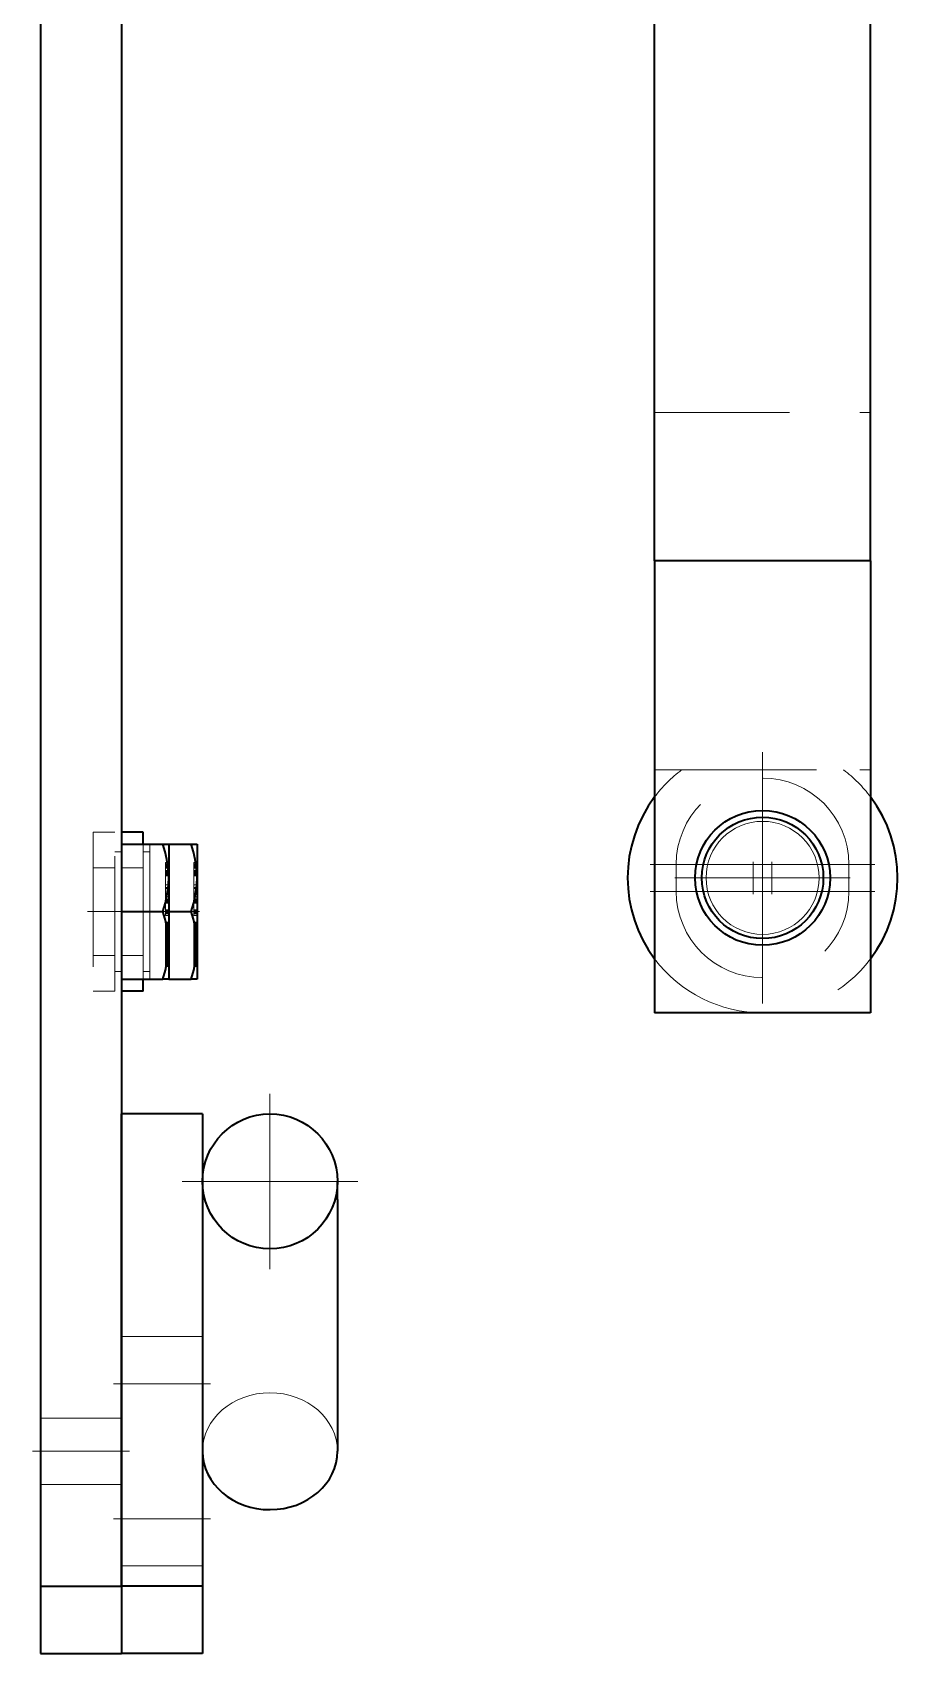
# Model space of a CAD drawing. Header units: millimetres. Extents: x 7914 to 16415, y -883 to 305.
# Drawn here: x 8357.6 to 8421.7, y -595.8 to -475.6 of the extents above; entities that cross this region are included whole.
import ezdxf

# ---------------------------------------------------------------- set-up
doc = ezdxf.new("R2010")
doc.units = ezdxf.units.MM
doc.linetypes.add('CENTER-HOKUTO', pattern=[23, 20, -1, 1, -1])
doc.linetypes.add('HIDDEN-HOKUTO', pattern=[3.8, 2.5, -1.3])
doc.layers.add('AM_7', color=2, linetype='CENTER-HOKUTO', lineweight=30)
doc.layers.add('AM_HID', color=1, linetype='HIDDEN-HOKUTO', lineweight=25)

msp = doc.modelspace()

# ---------------------------------------------------------------- linework, layer by layer
at = {"color": 7, "lineweight": 35}
for p, q in [((8358.223, -463.75), (8358.223, -590.75)), ((8364.223, -463.75), (8364.223, -590.75)), ((8403.723, -514.75), (8403.723, -469.75)), ((8419.723, -514.75), (8419.723, -469.75)), ((8403.723, -514.75), (8403.723, -548.25)), ((8419.723, -514.75), (8419.723, -548.25)), ((8364.223, -590.75), (8364.223, -555.75)), ((8370.223, -555.75), (8370.223, -590.75))]:
    msp.add_line(p, q, dxfattribs=at)
at = {"color": 7, "lineweight": 35, "ltscale": 0.4}
for p, q in [((8419.723, -514.75), (8403.723, -514.75)), ((8419.723, -548.25), (8403.723, -548.25))]:
    msp.add_line(p, q, dxfattribs=at)
at = {"color": 7, "lineweight": 35, "ltscale": 0.039999}
for p, q in [((8365.823, -534.85), (8364.223, -534.85)), ((8365.823, -546.65), (8364.223, -546.65))]:
    msp.add_line(p, q, dxfattribs=at)
at = {"color": 7, "lineweight": 35, "ltscale": 0.076314}
for p, q in [((8364.223, -535.75), (8367.276, -535.75)), ((8364.223, -540.75), (8367.276, -540.75)), ((8364.223, -545.75), (8367.276, -545.75))]:
    msp.add_line(p, q, dxfattribs=at)
at = {"color": 7, "lineweight": 35, "ltscale": 0.022501}
for p, q in [((8365.823, -535.75), (8365.823, -534.85)), ((8365.823, -546.65), (8365.823, -545.75))]:
    msp.add_line(p, q, dxfattribs=at)
at = {"color": 7, "lineweight": 35, "ltscale": 0.011186}
for p, q in [((8367.276, -535.75), (8367.723, -535.75)), ((8369.376, -535.75), (8369.823, -535.75)), ((8367.723, -545.75), (8367.276, -545.75)), ((8369.823, -545.75), (8369.376, -545.75))]:
    msp.add_line(p, q, dxfattribs=at)
at = {"color": 7, "lineweight": 35, "ltscale": 0.25}
for p, q in [((8367.723, -535.75), (8367.723, -545.75)), ((8369.823, -535.75), (8369.823, -545.75))]:
    msp.add_line(p, q, dxfattribs=at)
at = {"color": 7, "lineweight": 35, "ltscale": 0.041313}
for p, q in [((8367.723, -535.75), (8369.376, -535.75)), ((8367.723, -540.75), (8369.376, -540.75)), ((8367.723, -545.75), (8369.376, -545.75))]:
    msp.add_line(p, q, dxfattribs=at)
at = {"color": 7, "lineweight": 35, "ltscale": 0.15}
for p, q in [((8370.223, -555.75), (8364.223, -555.75)), ((8358.223, -590.75), (8364.223, -590.75)), ((8370.223, -590.75), (8364.223, -590.75)), ((8358.223, -595.75), (8364.223, -595.75)), ((8370.223, -595.75), (8364.223, -595.75))]:
    msp.add_line(p, q, dxfattribs=at)
at = {"color": 7, "lineweight": 35, "ltscale": 0.033493}
msp.add_line((8380.223, -562.09), (8380.223, -560.75), dxfattribs=at)
at = {"color": 7, "lineweight": 35, "ltscale": 0.466507}
msp.add_line((8380.223, -562.09), (8380.223, -580.75), dxfattribs=at)
at = {"color": 7, "lineweight": 35, "ltscale": 0.125}
for p, q in [((8358.223, -590.75), (8358.223, -595.75)), ((8364.223, -590.75), (8364.223, -595.75)), ((8364.223, -590.75), (8364.223, -595.75)), ((8370.223, -590.75), (8370.223, -595.75))]:
    msp.add_line(p, q, dxfattribs=at)
at = {"color": 7, "lineweight": 35}
for points in [[(8367.276, -540.75), (8367.471, -540.097), (8367.616, -539.436), (8367.7, -538.791), (8367.721, -538.143), (8367.68, -537.51), (8367.581, -536.881), (8367.447, -536.313), (8367.276, -535.75)], [(8369.376, -540.75), (8369.571, -540.097), (8369.716, -539.436), (8369.8, -538.791), (8369.821, -538.143), (8369.78, -537.51), (8369.681, -536.881), (8369.547, -536.313), (8369.376, -535.75)], [(8367.276, -545.75), (8367.471, -545.097), (8367.616, -544.436), (8367.7, -543.791), (8367.721, -543.143), (8367.68, -542.51), (8367.581, -541.881), (8367.447, -541.313), (8367.276, -540.75)], [(8369.376, -545.75), (8369.571, -545.097), (8369.716, -544.436), (8369.8, -543.791), (8369.821, -543.143), (8369.78, -542.51), (8369.681, -541.881), (8369.547, -541.313), (8369.376, -540.75)]]:
    msp.add_lwpolyline(points, dxfattribs=at)
for centre, radius in [((8411.723, -538.25), 5), ((8411.723, -538.25), 5), ((8411.723, -538.25), 4.5), ((8375.223, -560.75), 5)]:
    msp.add_circle(centre, radius, dxfattribs=at)
at = {"color": 7, "lineweight": 13}
msp.add_circle((8411.723, -538.25), 4.188, dxfattribs=at)
at = {"color": 7, "lineweight": 35}
for start, end in [(143.13002, 216.86998), (323.13019, 36.86778)]:
    msp.add_arc((8411.723, -538.25), 10, start, end, dxfattribs=at)
msp.add_ellipse((8375.223, -580.75), major_axis=(-5, 0), ratio=0.8660254, start_param=0.0049666, end_param=3.1415927, dxfattribs=at)
at = {"layer": 'AM_7', "color": 2, "lineweight": 13}
for p, q in [((8411.723, -528.93), (8411.723, -545.57)), ((8411.723, -530.93), (8411.723, -547.57)), ((8411.723, -531.75), (8411.723, -544.75)), ((8411.028, -539.45), (8411.028, -537.05)), ((8412.418, -537.05), (8412.418, -539.451)), ((8420.043, -537.25), (8403.403, -537.25)), ((8418.223, -538.25), (8405.223, -538.25)), ((8420.043, -539.25), (8403.403, -539.25)), ((8366.743, -540.75), (8361.703, -540.75)), ((8367.897, -540.75), (8367.212, -540.75)), ((8369.997, -540.75), (8369.312, -540.75)), ((8375.223, -554.25), (8375.223, -567.25)), ((8381.723, -560.75), (8368.723, -560.75)), ((8363.623, -575.75), (8370.823, -575.75)), ((8364.823, -580.75), (8357.623, -580.75)), ((8363.623, -585.75), (8370.823, -585.75))]:
    msp.add_line(p, q, dxfattribs=at)
at = {"layer": 'AM_HID', "color": 1, "lineweight": 13, "ltscale": 4}
for p, q in [((8403.723, -503.75), (8419.723, -503.75)), ((8403.723, -530.25), (8419.723, -530.25)), ((8405.723, -530.25), (8417.723, -530.25)), ((8363.723, -534.85), (8362.123, -534.85)), ((8362.123, -534.85), (8362.123, -546.65)), ((8363.723, -546.65), (8363.723, -534.85)), ((8364.223, -534.85), (8364.223, -535.845)), ((8364.223, -535.75), (8364.223, -540.75)), ((8365.823, -545.75), (8365.823, -535.75)), ((8366.323, -535.75), (8366.323, -540.75)), ((8364.223, -536.31), (8363.723, -536.31)), ((8366.323, -536.31), (8365.823, -536.31)), ((8367.723, -537.106), (8367.473, -537.106)), ((8367.473, -537.138), (8367.473, -537.106)), ((8367.723, -537.138), (8367.473, -537.138)), ((8367.473, -538.098), (8367.473, -537.138)), ((8369.823, -537.106), (8369.573, -537.106)), ((8369.573, -537.138), (8369.573, -537.106)), ((8369.823, -537.138), (8369.573, -537.138)), ((8369.573, -538.098), (8369.573, -537.138)), ((8363.723, -537.5), (8362.123, -537.5)), ((8363.723, -537.5), (8363.723, -544)), ((8365.823, -537.5), (8364.223, -537.5)), ((8365.823, -537.5), (8365.823, -544)), ((8367.723, -537.234), (8367.473, -537.234)), ((8367.723, -537.234), (8367.473, -537.234)), ((8367.723, -537.265), (8367.473, -537.265)), ((8367.723, -537.265), (8367.473, -537.265)), ((8367.723, -537.294), (8367.473, -537.294)), ((8367.723, -537.294), (8367.473, -537.294)), ((8367.723, -537.321), (8367.473, -537.321)), ((8367.723, -537.321), (8367.473, -537.321)), ((8367.723, -537.347), (8367.473, -537.347)), ((8367.723, -537.347), (8367.473, -537.347)), ((8367.723, -537.37), (8367.473, -537.37)), ((8367.723, -537.37), (8367.473, -537.37)), ((8367.723, -537.392), (8367.473, -537.392)), ((8367.723, -537.392), (8367.473, -537.392)), ((8367.723, -537.411), (8367.473, -537.411)), ((8367.723, -537.411), (8367.473, -537.411)), ((8367.723, -537.429), (8367.473, -537.429)), ((8367.723, -537.429), (8367.473, -537.429)), ((8367.723, -537.444), (8367.473, -537.444)), ((8367.723, -537.444), (8367.473, -537.444)), ((8367.723, -537.458), (8367.473, -537.458)), ((8367.723, -537.458), (8367.473, -537.458)), ((8367.723, -537.47), (8367.473, -537.47)), ((8367.723, -537.47), (8367.473, -537.47)), ((8367.723, -537.481), (8367.473, -537.481)), ((8367.723, -537.481), (8367.473, -537.481)), ((8367.723, -537.491), (8367.473, -537.491)), ((8367.723, -537.491), (8367.473, -537.491)), ((8367.723, -537.499), (8367.473, -537.499)), ((8367.723, -537.499), (8367.473, -537.499)), ((8367.723, -537.506), (8367.473, -537.506)), ((8367.723, -537.506), (8367.473, -537.506)), ((8367.723, -537.512), (8367.473, -537.512)), ((8367.723, -537.512), (8367.473, -537.512)), ((8367.723, -537.516), (8367.473, -537.516)), ((8367.723, -537.516), (8367.473, -537.516)), ((8367.723, -537.52), (8367.473, -537.52)), ((8367.723, -537.52), (8367.473, -537.52)), ((8367.723, -537.521), (8367.473, -537.521)), ((8367.723, -537.521), (8367.473, -537.521)), ((8367.723, -537.522), (8367.473, -537.522)), ((8367.723, -537.714), (8367.473, -537.714)), ((8367.723, -537.715), (8367.473, -537.715)), ((8367.723, -537.717), (8367.473, -537.717)), ((8367.723, -537.721), (8367.473, -537.721)), ((8367.723, -537.727), (8367.473, -537.727)), ((8367.723, -537.734), (8367.473, -537.734)), ((8367.723, -537.743), (8367.473, -537.743)), ((8367.723, -537.753), (8367.473, -537.753)), ((8367.723, -537.765), (8367.473, -537.765)), ((8367.723, -537.778), (8367.473, -537.778)), ((8367.723, -537.779), (8367.473, -537.779)), ((8367.723, -537.794), (8367.473, -537.794)), ((8367.723, -537.811), (8367.473, -537.811)), ((8367.723, -537.828), (8367.473, -537.828)), ((8367.723, -537.846), (8367.473, -537.846)), ((8367.723, -537.866), (8367.473, -537.866)), ((8367.723, -537.886), (8367.473, -537.886)), ((8367.723, -537.907), (8367.473, -537.907)), ((8367.723, -537.93), (8367.473, -537.93)), ((8367.723, -537.953), (8367.473, -537.953)), ((8367.723, -537.977), (8367.473, -537.977)), ((8367.723, -538.002), (8367.473, -538.002)), ((8367.723, -538.034), (8367.473, -538.034)), ((8367.473, -538.77), (8367.473, -538.098)), ((8367.723, -538.098), (8367.473, -538.098)), ((8369.823, -537.234), (8369.573, -537.234)), ((8369.823, -537.234), (8369.573, -537.234)), ((8369.823, -537.265), (8369.573, -537.265)), ((8369.823, -537.265), (8369.573, -537.265)), ((8369.823, -537.294), (8369.573, -537.294)), ((8369.823, -537.294), (8369.573, -537.294)), ((8369.823, -537.321), (8369.573, -537.321)), ((8369.823, -537.321), (8369.573, -537.321)), ((8369.823, -537.347), (8369.573, -537.347)), ((8369.823, -537.347), (8369.573, -537.347)), ((8369.823, -537.37), (8369.573, -537.37)), ((8369.823, -537.37), (8369.573, -537.37)), ((8369.823, -537.392), (8369.573, -537.392)), ((8369.823, -537.392), (8369.573, -537.392)), ((8369.823, -537.411), (8369.573, -537.411)), ((8369.823, -537.411), (8369.573, -537.411)), ((8369.823, -537.429), (8369.573, -537.429)), ((8369.823, -537.429), (8369.573, -537.429)), ((8369.823, -537.444), (8369.573, -537.444)), ((8369.823, -537.444), (8369.573, -537.444)), ((8369.823, -537.458), (8369.573, -537.458)), ((8369.823, -537.458), (8369.573, -537.458)), ((8369.823, -537.47), (8369.573, -537.47)), ((8369.823, -537.47), (8369.573, -537.47)), ((8369.823, -537.481), (8369.573, -537.481)), ((8369.823, -537.481), (8369.573, -537.481)), ((8369.823, -537.491), (8369.573, -537.491)), ((8369.823, -537.491), (8369.573, -537.491)), ((8369.823, -537.499), (8369.573, -537.499)), ((8369.823, -537.499), (8369.573, -537.499)), ((8369.823, -537.506), (8369.573, -537.506)), ((8369.823, -537.506), (8369.573, -537.506)), ((8369.823, -537.512), (8369.573, -537.512)), ((8369.823, -537.512), (8369.573, -537.512)), ((8369.823, -537.516), (8369.573, -537.516)), ((8369.823, -537.516), (8369.573, -537.516)), ((8369.823, -537.52), (8369.573, -537.52)), ((8369.823, -537.52), (8369.573, -537.52)), ((8369.823, -537.521), (8369.573, -537.521)), ((8369.823, -537.521), (8369.573, -537.521)), ((8369.823, -537.522), (8369.573, -537.522)), ((8369.823, -537.714), (8369.573, -537.714)), ((8369.823, -537.715), (8369.573, -537.715)), ((8369.823, -537.717), (8369.573, -537.717)), ((8369.823, -537.721), (8369.573, -537.721)), ((8369.823, -537.727), (8369.573, -537.727)), ((8369.823, -537.734), (8369.573, -537.734)), ((8369.823, -537.743), (8369.573, -537.743)), ((8369.823, -537.753), (8369.573, -537.753)), ((8369.823, -537.765), (8369.573, -537.765)), ((8369.823, -537.778), (8369.573, -537.778)), ((8369.823, -537.779), (8369.573, -537.779)), ((8369.823, -537.794), (8369.573, -537.794)), ((8369.823, -537.811), (8369.573, -537.811)), ((8369.823, -537.828), (8369.573, -537.828)), ((8369.823, -537.846), (8369.573, -537.846)), ((8369.823, -537.866), (8369.573, -537.866)), ((8369.823, -537.886), (8369.573, -537.886)), ((8369.823, -537.907), (8369.573, -537.907)), ((8369.823, -537.93), (8369.573, -537.93)), ((8369.823, -537.953), (8369.573, -537.953)), ((8369.823, -537.977), (8369.573, -537.977)), ((8369.823, -538.002), (8369.573, -538.002)), ((8369.823, -538.034), (8369.573, -538.034)), ((8369.573, -538.77), (8369.573, -538.098)), ((8369.823, -538.098), (8369.573, -538.098)), ((8405.323, -537.25), (8405.323, -539.25)), ((8418.123, -537.25), (8418.123, -539.25)), ((8367.723, -538.77), (8367.473, -538.77)), ((8367.473, -538.962), (8367.473, -538.77)), ((8367.723, -538.962), (8367.473, -538.962)), ((8367.473, -540.05), (8367.473, -538.962)), ((8367.723, -538.962), (8367.473, -538.962)), ((8367.723, -539.026), (8367.473, -539.026)), ((8369.823, -538.77), (8369.573, -538.77)), ((8369.573, -538.962), (8369.573, -538.77)), ((8369.823, -538.962), (8369.573, -538.962)), ((8369.573, -540.05), (8369.573, -538.962)), ((8369.823, -538.962), (8369.573, -538.962)), ((8369.823, -539.026), (8369.573, -539.026)), ((8364.223, -540.75), (8364.223, -545.75)), ((8364.223, -540.75), (8367.276, -540.75)), ((8366.323, -540.75), (8366.323, -545.75)), ((8366.323, -540.75), (8369.376, -540.75)), ((8366.323, -540.75), (8367.723, -540.75)), ((8367.723, -539.666), (8367.473, -539.666)), ((8367.473, -541.042), (8367.473, -539.666)), ((8367.723, -539.826), (8367.473, -539.826)), ((8367.723, -539.857), (8367.473, -539.857)), ((8367.723, -539.886), (8367.473, -539.886)), ((8367.723, -539.913), (8367.473, -539.913)), ((8367.723, -539.939), (8367.473, -539.939)), ((8367.723, -539.962), (8367.473, -539.962)), ((8367.723, -539.984), (8367.473, -539.984)), ((8367.723, -540.003), (8367.473, -540.003)), ((8367.723, -540.018), (8367.473, -540.018)), ((8367.723, -540.021), (8367.473, -540.021)), ((8367.723, -540.036), (8367.473, -540.036)), ((8367.723, -540.05), (8367.473, -540.05)), ((8367.723, -540.05), (8367.473, -540.05)), ((8367.723, -540.062), (8367.473, -540.062)), ((8367.723, -540.073), (8367.473, -540.073)), ((8367.723, -540.083), (8367.473, -540.083)), ((8367.723, -540.091), (8367.473, -540.091)), ((8367.723, -540.098), (8367.473, -540.098)), ((8367.723, -540.104), (8367.473, -540.104)), ((8367.723, -540.108), (8367.473, -540.108)), ((8367.723, -540.111), (8367.473, -540.111)), ((8367.723, -540.113), (8367.473, -540.113)), ((8367.723, -540.114), (8367.473, -540.114)), ((8367.723, -540.626), (8367.473, -540.626)), ((8367.723, -540.627), (8367.473, -540.627)), ((8367.723, -540.627), (8367.473, -540.627)), ((8367.723, -540.629), (8367.473, -540.629)), ((8367.723, -540.629), (8367.473, -540.629)), ((8367.723, -540.633), (8367.473, -540.633)), ((8367.723, -540.633), (8367.473, -540.633)), ((8367.723, -540.639), (8367.473, -540.639)), ((8367.723, -540.639), (8367.473, -540.639)), ((8367.723, -540.646), (8367.473, -540.646)), ((8367.723, -540.646), (8367.473, -540.646)), ((8367.723, -540.655), (8367.473, -540.655)), ((8367.723, -540.655), (8367.473, -540.655)), ((8367.723, -540.665), (8367.473, -540.665)), ((8367.723, -540.665), (8367.473, -540.665)), ((8367.723, -540.677), (8367.473, -540.677)), ((8367.723, -540.677), (8367.473, -540.677)), ((8367.723, -540.691), (8367.473, -540.691)), ((8367.723, -540.691), (8367.473, -540.691)), ((8367.723, -540.706), (8367.473, -540.706)), ((8367.723, -540.706), (8367.473, -540.706)), ((8367.723, -540.723), (8367.473, -540.723)), ((8367.723, -540.723), (8367.473, -540.723)), ((8367.723, -540.74), (8367.473, -540.74)), ((8367.723, -540.74), (8367.473, -540.74)), ((8367.723, -540.758), (8367.473, -540.758)), ((8367.723, -540.758), (8367.473, -540.758)), ((8369.823, -539.666), (8369.573, -539.666)), ((8369.573, -541.042), (8369.573, -539.666)), ((8369.823, -539.826), (8369.573, -539.826)), ((8369.823, -539.857), (8369.573, -539.857)), ((8369.823, -539.886), (8369.573, -539.886)), ((8369.823, -539.913), (8369.573, -539.913)), ((8369.823, -539.939), (8369.573, -539.939)), ((8369.823, -539.962), (8369.573, -539.962)), ((8369.823, -539.984), (8369.573, -539.984)), ((8369.823, -540.003), (8369.573, -540.003)), ((8369.823, -540.018), (8369.573, -540.018)), ((8369.823, -540.021), (8369.573, -540.021)), ((8369.823, -540.036), (8369.573, -540.036)), ((8369.823, -540.05), (8369.573, -540.05)), ((8369.823, -540.05), (8369.573, -540.05)), ((8369.823, -540.062), (8369.573, -540.062)), ((8369.823, -540.073), (8369.573, -540.073)), ((8369.823, -540.083), (8369.573, -540.083)), ((8369.823, -540.091), (8369.573, -540.091)), ((8369.823, -540.098), (8369.573, -540.098)), ((8369.823, -540.104), (8369.573, -540.104)), ((8369.823, -540.108), (8369.573, -540.108)), ((8369.823, -540.111), (8369.573, -540.111)), ((8369.823, -540.113), (8369.573, -540.113)), ((8369.823, -540.114), (8369.573, -540.114)), ((8369.823, -540.626), (8369.573, -540.626)), ((8369.823, -540.627), (8369.573, -540.627)), ((8369.823, -540.627), (8369.573, -540.627)), ((8369.823, -540.629), (8369.573, -540.629)), ((8369.823, -540.629), (8369.573, -540.629)), ((8369.823, -540.633), (8369.573, -540.633)), ((8369.823, -540.633), (8369.573, -540.633)), ((8369.823, -540.639), (8369.573, -540.639)), ((8369.823, -540.639), (8369.573, -540.639)), ((8369.823, -540.646), (8369.573, -540.646)), ((8369.823, -540.646), (8369.573, -540.646)), ((8369.823, -540.655), (8369.573, -540.655)), ((8369.823, -540.655), (8369.573, -540.655)), ((8369.823, -540.665), (8369.573, -540.665)), ((8369.823, -540.665), (8369.573, -540.665)), ((8369.823, -540.677), (8369.573, -540.677)), ((8369.823, -540.677), (8369.573, -540.677)), ((8369.823, -540.691), (8369.573, -540.691)), ((8369.823, -540.691), (8369.573, -540.691)), ((8369.823, -540.706), (8369.573, -540.706)), ((8369.823, -540.706), (8369.573, -540.706)), ((8369.823, -540.723), (8369.573, -540.723)), ((8369.823, -540.723), (8369.573, -540.723)), ((8369.823, -540.74), (8369.573, -540.74)), ((8369.823, -540.74), (8369.573, -540.74)), ((8369.823, -540.758), (8369.573, -540.758)), ((8369.823, -540.758), (8369.573, -540.758)), ((8367.723, -540.778), (8367.473, -540.778)), ((8367.723, -540.778), (8367.473, -540.778)), ((8367.723, -540.798), (8367.473, -540.798)), ((8367.723, -540.798), (8367.473, -540.798)), ((8367.723, -540.819), (8367.473, -540.819)), ((8367.723, -540.819), (8367.473, -540.819)), ((8367.723, -540.842), (8367.473, -540.842)), ((8367.723, -540.842), (8367.473, -540.842)), ((8367.723, -540.865), (8367.473, -540.865)), ((8367.723, -540.865), (8367.473, -540.865)), ((8367.723, -540.889), (8367.473, -540.889)), ((8367.723, -540.889), (8367.473, -540.889)), ((8367.723, -540.914), (8367.473, -540.914)), ((8367.723, -540.914), (8367.473, -540.914)), ((8367.723, -541.042), (8367.473, -541.042)), ((8367.723, -541.522), (8367.473, -541.522)), ((8367.473, -541.527), (8367.473, -541.522)), ((8367.723, -541.527), (8367.473, -541.527)), ((8367.473, -541.54), (8367.473, -541.527)), ((8367.723, -541.528), (8367.473, -541.528)), ((8367.723, -541.54), (8367.473, -541.54)), ((8367.473, -541.562), (8367.473, -541.54)), ((8367.723, -541.544), (8367.473, -541.544)), ((8367.723, -541.562), (8367.473, -541.562)), ((8367.473, -541.594), (8367.473, -541.562)), ((8367.723, -541.571), (8367.473, -541.571)), ((8367.723, -541.594), (8367.473, -541.594)), ((8367.473, -541.634), (8367.473, -541.594)), ((8367.723, -541.609), (8367.473, -541.609)), ((8367.723, -541.634), (8367.473, -541.634)), ((8367.473, -541.683), (8367.473, -541.634)), ((8367.723, -541.658), (8367.473, -541.658)), ((8367.723, -541.683), (8367.473, -541.683)), ((8367.473, -541.742), (8367.473, -541.683)), ((8367.723, -541.718), (8367.473, -541.718)), ((8367.723, -541.742), (8367.473, -541.742)), ((8367.473, -541.809), (8367.473, -541.742)), ((8367.723, -541.789), (8367.473, -541.789)), ((8367.723, -541.809), (8367.473, -541.809)), ((8367.473, -541.885), (8367.473, -541.809)), ((8367.723, -541.87), (8367.473, -541.87)), ((8367.723, -541.885), (8367.473, -541.885)), ((8367.473, -541.97), (8367.473, -541.885)), ((8367.723, -541.963), (8367.473, -541.963)), ((8369.823, -540.778), (8369.573, -540.778)), ((8369.823, -540.778), (8369.573, -540.778)), ((8369.823, -540.798), (8369.573, -540.798)), ((8369.823, -540.798), (8369.573, -540.798)), ((8369.823, -540.819), (8369.573, -540.819)), ((8369.823, -540.819), (8369.573, -540.819)), ((8369.823, -540.842), (8369.573, -540.842)), ((8369.823, -540.842), (8369.573, -540.842)), ((8369.823, -540.865), (8369.573, -540.865)), ((8369.823, -540.865), (8369.573, -540.865)), ((8369.823, -540.889), (8369.573, -540.889)), ((8369.823, -540.889), (8369.573, -540.889)), ((8369.823, -540.914), (8369.573, -540.914)), ((8369.823, -540.914), (8369.573, -540.914)), ((8369.823, -541.042), (8369.573, -541.042)), ((8369.823, -541.522), (8369.573, -541.522)), ((8369.573, -541.527), (8369.573, -541.522)), ((8369.823, -541.527), (8369.573, -541.527)), ((8369.573, -541.54), (8369.573, -541.527)), ((8369.823, -541.528), (8369.573, -541.528)), ((8369.823, -541.54), (8369.573, -541.54)), ((8369.573, -541.562), (8369.573, -541.54)), ((8369.823, -541.544), (8369.573, -541.544)), ((8369.823, -541.562), (8369.573, -541.562)), ((8369.573, -541.594), (8369.573, -541.562)), ((8369.823, -541.571), (8369.573, -541.571)), ((8369.823, -541.594), (8369.573, -541.594)), ((8369.573, -541.634), (8369.573, -541.594)), ((8369.823, -541.609), (8369.573, -541.609)), ((8369.823, -541.634), (8369.573, -541.634)), ((8369.573, -541.683), (8369.573, -541.634)), ((8369.823, -541.658), (8369.573, -541.658)), ((8369.823, -541.683), (8369.573, -541.683)), ((8369.573, -541.742), (8369.573, -541.683)), ((8369.823, -541.718), (8369.573, -541.718)), ((8369.823, -541.742), (8369.573, -541.742)), ((8369.573, -541.809), (8369.573, -541.742)), ((8369.823, -541.789), (8369.573, -541.789)), ((8369.823, -541.809), (8369.573, -541.809)), ((8369.573, -541.885), (8369.573, -541.809)), ((8369.823, -541.87), (8369.573, -541.87)), ((8369.823, -541.885), (8369.573, -541.885)), ((8369.573, -541.97), (8369.573, -541.885)), ((8369.823, -541.963), (8369.573, -541.963)), ((8367.723, -541.97), (8367.473, -541.97)), ((8367.473, -542.064), (8367.473, -541.97)), ((8367.723, -542.064), (8367.473, -542.064)), ((8367.473, -542.166), (8367.473, -542.064)), ((8367.723, -542.066), (8367.473, -542.066)), ((8367.723, -542.13), (8367.473, -542.13)), ((8367.723, -542.13), (8367.473, -542.13)), ((8367.723, -542.133), (8367.473, -542.133)), ((8367.723, -542.134), (8367.473, -542.134)), ((8367.723, -542.143), (8367.473, -542.143)), ((8367.723, -542.145), (8367.473, -542.145)), ((8367.723, -542.16), (8367.473, -542.16)), ((8367.723, -542.165), (8367.473, -542.165)), ((8367.473, -542.166), (8367.473, -542.165)), ((8367.723, -542.166), (8367.473, -542.166)), ((8367.473, -542.276), (8367.473, -542.166)), ((8367.723, -542.17), (8367.473, -542.17)), ((8367.723, -542.179), (8367.473, -542.179)), ((8367.723, -542.182), (8367.473, -542.182)), ((8367.723, -542.184), (8367.473, -542.184)), ((8367.723, -542.192), (8367.473, -542.192)), ((8367.723, -542.213), (8367.473, -542.213)), ((8367.723, -542.214), (8367.473, -542.214)), ((8367.723, -542.226), (8367.473, -542.226)), ((8367.723, -542.234), (8367.473, -542.234)), ((8367.723, -542.251), (8367.473, -542.251)), ((8367.723, -542.258), (8367.473, -542.258)), ((8367.723, -542.268), (8367.473, -542.268)), ((8367.723, -542.276), (8367.473, -542.276)), ((8367.473, -542.395), (8367.473, -542.276)), ((8367.723, -542.288), (8367.473, -542.288)), ((8367.723, -542.295), (8367.473, -542.295)), ((8367.723, -542.299), (8367.473, -542.299)), ((8367.723, -542.307), (8367.473, -542.307)), ((8367.723, -542.318), (8367.473, -542.318)), ((8367.723, -542.343), (8367.473, -542.343)), ((8367.723, -542.345), (8367.473, -542.345)), ((8367.723, -542.358), (8367.473, -542.358)), ((8367.723, -542.376), (8367.473, -542.376)), ((8367.723, -542.395), (8367.473, -542.395)), ((8367.473, -542.522), (8367.473, -542.395)), ((8367.723, -542.398), (8367.473, -542.398)), ((8367.723, -542.402), (8367.473, -542.402)), ((8367.723, -542.412), (8367.473, -542.412)), ((8367.723, -542.427), (8367.473, -542.427)), ((8367.723, -542.441), (8367.473, -542.441)), ((8367.723, -542.455), (8367.473, -542.455)), ((8367.723, -542.466), (8367.473, -542.466)), ((8367.723, -542.469), (8367.473, -542.469)), ((8367.723, -542.512), (8367.473, -542.512)), ((8367.723, -542.514), (8367.473, -542.514)), ((8367.723, -542.522), (8367.473, -542.522)), ((8367.473, -542.658), (8367.473, -542.522)), ((8367.723, -542.529), (8367.473, -542.529)), ((8367.723, -542.535), (8367.473, -542.535)), ((8367.723, -542.563), (8367.473, -542.563)), ((8367.723, -542.57), (8367.473, -542.57)), ((8367.723, -542.592), (8367.473, -542.592)), ((8367.723, -542.592), (8367.473, -542.592)), ((8367.723, -542.606), (8367.473, -542.606)), ((8367.723, -542.63), (8367.473, -542.63)), ((8367.723, -542.658), (8367.473, -542.658)), ((8367.473, -542.801), (8367.473, -542.658)), ((8367.723, -542.658), (8367.473, -542.658)), ((8367.723, -542.674), (8367.473, -542.674)), ((8367.723, -542.681), (8367.473, -542.681)), ((8367.723, -542.69), (8367.473, -542.69)), ((8367.723, -542.706), (8367.473, -542.706)), ((8367.723, -542.726), (8367.473, -542.726)), ((8367.723, -542.751), (8367.473, -542.751)), ((8367.723, -542.758), (8367.473, -542.758)), ((8367.723, -542.759), (8367.473, -542.759)), ((8367.723, -542.794), (8367.473, -542.794)), ((8367.723, -542.801), (8367.473, -542.801)), ((8367.473, -542.953), (8367.473, -542.801)), ((8367.723, -542.814), (8367.473, -542.814)), ((8367.723, -542.838), (8367.473, -542.838)), ((8367.723, -542.847), (8367.473, -542.847)), ((8367.723, -542.857), (8367.473, -542.857)), ((8367.723, -542.864), (8367.473, -542.864)), ((8367.723, -542.877), (8367.473, -542.877)), ((8367.723, -542.921), (8367.473, -542.921)), ((8367.723, -542.935), (8367.473, -542.935)), ((8367.723, -542.938), (8367.473, -542.938)), ((8367.723, -542.941), (8367.473, -542.941)), ((8367.723, -542.953), (8367.473, -542.953)), ((8367.473, -543.113), (8367.473, -542.953)), ((8367.723, -543.006), (8367.473, -543.006)), ((8367.723, -543.006), (8367.473, -543.006)), ((8367.723, -543.007), (8367.473, -543.007)), ((8367.723, -543.016), (8367.473, -543.016)), ((8367.723, -543.033), (8367.473, -543.033)), ((8367.723, -543.072), (8367.473, -543.072)), ((8367.723, -543.079), (8367.473, -543.079)), ((8367.723, -543.096), (8367.473, -543.096)), ((8367.723, -543.113), (8367.473, -543.113)), ((8367.473, -543.282), (8367.473, -543.113)), ((8367.723, -543.13), (8367.473, -543.13)), ((8367.723, -543.139), (8367.473, -543.139)), ((8367.723, -543.152), (8367.473, -543.152)), ((8367.723, -542.13), (8367.723, -542.133)), ((8367.723, -542.133), (8367.723, -542.143)), ((8367.723, -542.143), (8367.723, -542.16)), ((8367.723, -542.16), (8367.723, -542.184)), ((8367.723, -542.184), (8367.723, -542.214)), ((8367.723, -542.214), (8367.723, -542.251)), ((8367.723, -542.251), (8367.723, -542.295)), ((8367.723, -542.295), (8367.723, -542.345)), ((8367.723, -542.345), (8367.723, -542.402)), ((8367.723, -542.402), (8367.723, -542.466)), ((8367.723, -542.466), (8367.723, -542.535)), ((8367.723, -542.535), (8367.723, -542.606)), ((8367.723, -542.606), (8367.723, -542.681)), ((8367.723, -542.681), (8367.723, -542.758)), ((8367.723, -542.758), (8367.723, -542.838)), ((8367.723, -542.838), (8367.723, -542.921)), ((8367.723, -542.921), (8367.723, -543.007)), ((8367.723, -543.007), (8367.723, -543.096)), ((8367.723, -543.096), (8367.723, -543.188)), ((8369.823, -541.97), (8369.573, -541.97)), ((8369.573, -542.064), (8369.573, -541.97)), ((8369.823, -542.064), (8369.573, -542.064)), ((8369.573, -542.166), (8369.573, -542.064)), ((8369.823, -542.066), (8369.573, -542.066)), ((8369.823, -542.13), (8369.573, -542.13)), ((8369.823, -542.13), (8369.573, -542.13)), ((8369.823, -542.133), (8369.573, -542.133)), ((8369.823, -542.134), (8369.573, -542.134)), ((8369.823, -542.143), (8369.573, -542.143)), ((8369.823, -542.145), (8369.573, -542.145)), ((8369.823, -542.16), (8369.573, -542.16)), ((8369.823, -542.165), (8369.573, -542.165)), ((8369.573, -542.166), (8369.573, -542.165)), ((8369.823, -542.166), (8369.573, -542.166)), ((8369.573, -542.276), (8369.573, -542.166)), ((8369.823, -542.17), (8369.573, -542.17)), ((8369.823, -542.179), (8369.573, -542.179)), ((8369.823, -542.182), (8369.573, -542.182)), ((8369.823, -542.184), (8369.573, -542.184)), ((8369.823, -542.192), (8369.573, -542.192)), ((8369.823, -542.213), (8369.573, -542.213)), ((8369.823, -542.214), (8369.573, -542.214)), ((8369.823, -542.226), (8369.573, -542.226)), ((8369.823, -542.234), (8369.573, -542.234)), ((8369.823, -542.251), (8369.573, -542.251)), ((8369.823, -542.258), (8369.573, -542.258)), ((8369.823, -542.268), (8369.573, -542.268)), ((8369.823, -542.276), (8369.573, -542.276)), ((8369.573, -542.395), (8369.573, -542.276)), ((8369.823, -542.288), (8369.573, -542.288)), ((8369.823, -542.295), (8369.573, -542.295)), ((8369.823, -542.299), (8369.573, -542.299)), ((8369.823, -542.307), (8369.573, -542.307)), ((8369.823, -542.318), (8369.573, -542.318)), ((8369.823, -542.343), (8369.573, -542.343)), ((8369.823, -542.345), (8369.573, -542.345)), ((8369.823, -542.358), (8369.573, -542.358)), ((8369.823, -542.376), (8369.573, -542.376)), ((8369.823, -542.395), (8369.573, -542.395)), ((8369.573, -542.522), (8369.573, -542.395)), ((8369.823, -542.398), (8369.573, -542.398)), ((8369.823, -542.402), (8369.573, -542.402)), ((8369.823, -542.412), (8369.573, -542.412)), ((8369.823, -542.427), (8369.573, -542.427)), ((8369.823, -542.441), (8369.573, -542.441)), ((8369.823, -542.455), (8369.573, -542.455)), ((8369.823, -542.466), (8369.573, -542.466)), ((8369.823, -542.469), (8369.573, -542.469)), ((8369.823, -542.512), (8369.573, -542.512)), ((8369.823, -542.514), (8369.573, -542.514)), ((8369.823, -542.522), (8369.573, -542.522)), ((8369.573, -542.658), (8369.573, -542.522)), ((8369.823, -542.529), (8369.573, -542.529)), ((8369.823, -542.535), (8369.573, -542.535)), ((8369.823, -542.563), (8369.573, -542.563)), ((8369.823, -542.57), (8369.573, -542.57)), ((8369.823, -542.592), (8369.573, -542.592)), ((8369.823, -542.592), (8369.573, -542.592)), ((8369.823, -542.606), (8369.573, -542.606)), ((8369.823, -542.63), (8369.573, -542.63)), ((8369.823, -542.658), (8369.573, -542.658)), ((8369.573, -542.801), (8369.573, -542.658)), ((8369.823, -542.658), (8369.573, -542.658)), ((8369.823, -542.674), (8369.573, -542.674)), ((8369.823, -542.681), (8369.573, -542.681)), ((8369.823, -542.69), (8369.573, -542.69)), ((8369.823, -542.706), (8369.573, -542.706)), ((8369.823, -542.726), (8369.573, -542.726)), ((8369.823, -542.751), (8369.573, -542.751)), ((8369.823, -542.758), (8369.573, -542.758)), ((8369.823, -542.759), (8369.573, -542.759)), ((8369.823, -542.794), (8369.573, -542.794)), ((8369.823, -542.801), (8369.573, -542.801)), ((8369.573, -542.953), (8369.573, -542.801)), ((8369.823, -542.814), (8369.573, -542.814)), ((8369.823, -542.838), (8369.573, -542.838)), ((8369.823, -542.847), (8369.573, -542.847)), ((8369.823, -542.857), (8369.573, -542.857)), ((8369.823, -542.864), (8369.573, -542.864)), ((8369.823, -542.877), (8369.573, -542.877)), ((8369.823, -542.921), (8369.573, -542.921)), ((8369.823, -542.935), (8369.573, -542.935)), ((8369.823, -542.938), (8369.573, -542.938)), ((8369.823, -542.941), (8369.573, -542.941)), ((8369.823, -542.953), (8369.573, -542.953)), ((8369.573, -543.113), (8369.573, -542.953)), ((8369.823, -543.006), (8369.573, -543.006)), ((8369.823, -543.006), (8369.573, -543.006)), ((8369.823, -543.007), (8369.573, -543.007)), ((8369.823, -543.016), (8369.573, -543.016)), ((8369.823, -543.033), (8369.573, -543.033)), ((8369.823, -543.072), (8369.573, -543.072)), ((8369.823, -543.079), (8369.573, -543.079)), ((8369.823, -543.096), (8369.573, -543.096)), ((8369.823, -543.113), (8369.573, -543.113)), ((8369.573, -543.282), (8369.573, -543.113)), ((8369.823, -543.13), (8369.573, -543.13)), ((8369.823, -543.139), (8369.573, -543.139)), ((8369.823, -543.152), (8369.573, -543.152)), ((8369.823, -542.13), (8369.823, -542.133)), ((8369.823, -542.133), (8369.823, -542.143)), ((8369.823, -542.143), (8369.823, -542.16)), ((8369.823, -542.16), (8369.823, -542.184)), ((8369.823, -542.184), (8369.823, -542.214)), ((8369.823, -542.214), (8369.823, -542.251)), ((8369.823, -542.251), (8369.823, -542.295)), ((8369.823, -542.295), (8369.823, -542.345)), ((8369.823, -542.345), (8369.823, -542.402)), ((8369.823, -542.402), (8369.823, -542.466)), ((8369.823, -542.466), (8369.823, -542.535)), ((8369.823, -542.535), (8369.823, -542.606)), ((8369.823, -542.606), (8369.823, -542.681)), ((8369.823, -542.681), (8369.823, -542.758)), ((8369.823, -542.758), (8369.823, -542.838)), ((8369.823, -542.838), (8369.823, -542.921)), ((8369.823, -542.921), (8369.823, -543.007)), ((8369.823, -543.007), (8369.823, -543.096)), ((8369.823, -543.096), (8369.823, -543.188)), ((8363.723, -544), (8362.123, -544)), ((8365.823, -544), (8364.223, -544)), ((8367.723, -543.182), (8367.473, -543.182)), ((8367.723, -543.188), (8367.473, -543.188)), ((8367.723, -543.207), (8367.473, -543.207)), ((8367.723, -543.226), (8367.473, -543.226)), ((8367.723, -543.231), (8367.473, -543.231)), ((8367.723, -543.276), (8367.473, -543.276)), ((8367.723, -543.282), (8367.473, -543.282)), ((8367.473, -543.402), (8367.473, -543.282)), ((8367.723, -543.282), (8367.473, -543.282)), ((8367.723, -543.302), (8367.473, -543.302)), ((8367.723, -543.335), (8367.473, -543.335)), ((8367.723, -543.346), (8367.473, -543.346)), ((8367.723, -543.356), (8367.473, -543.356)), ((8367.723, -543.376), (8367.473, -543.376)), ((8367.723, -543.378), (8367.473, -543.378)), ((8367.723, -543.402), (8367.473, -543.402)), ((8367.473, -543.52), (8367.473, -543.402)), ((8367.723, -543.422), (8367.473, -543.422)), ((8367.723, -543.442), (8367.473, -543.442)), ((8367.723, -543.465), (8367.473, -543.465)), ((8367.723, -543.492), (8367.473, -543.492)), ((8367.723, -543.495), (8367.473, -543.495)), ((8367.723, -543.52), (8367.473, -543.52)), ((8367.473, -543.634), (8367.473, -543.52)), ((8367.723, -543.527), (8367.473, -543.527)), ((8367.723, -543.538), (8367.473, -543.538)), ((8367.723, -543.538), (8367.473, -543.538)), ((8367.723, -543.55), (8367.473, -543.55)), ((8367.723, -543.566), (8367.473, -543.566)), ((8367.723, -543.581), (8367.473, -543.581)), ((8367.723, -543.621), (8367.473, -543.621)), ((8367.723, -543.626), (8367.473, -543.626)), ((8367.723, -543.63), (8367.473, -543.63)), ((8367.723, -543.634), (8367.473, -543.634)), ((8367.473, -543.746), (8367.473, -543.634)), ((8367.723, -543.635), (8367.473, -543.635)), ((8367.723, -543.658), (8367.473, -543.658)), ((8367.723, -543.668), (8367.473, -543.668)), ((8367.723, -543.692), (8367.473, -543.692)), ((8367.723, -543.702), (8367.473, -543.702)), ((8367.723, -543.706), (8367.473, -543.706)), ((8367.723, -543.71), (8367.473, -543.71)), ((8367.723, -543.722), (8367.473, -543.722)), ((8367.723, -543.746), (8367.473, -543.746)), ((8367.473, -543.854), (8367.473, -543.746)), ((8367.723, -543.749), (8367.473, -543.749)), ((8367.723, -543.767), (8367.473, -543.767)), ((8367.723, -543.773), (8367.473, -543.773)), ((8367.723, -543.778), (8367.473, -543.778)), ((8367.723, -543.791), (8367.473, -543.791)), ((8367.723, -543.794), (8367.473, -543.794)), ((8367.723, -543.8), (8367.473, -543.8)), ((8367.723, -543.812), (8367.473, -543.812)), ((8367.723, -543.829), (8367.473, -543.829)), ((8367.723, -543.829), (8367.473, -543.829)), ((8367.723, -543.843), (8367.473, -543.843)), ((8367.723, -543.844), (8367.473, -543.844)), ((8367.723, -543.854), (8367.473, -543.854)), ((8367.473, -543.96), (8367.473, -543.854)), ((8367.723, -543.856), (8367.473, -543.856)), ((8367.723, -543.858), (8367.473, -543.858)), ((8367.723, -543.858), (8367.473, -543.858)), ((8367.723, -543.859), (8367.473, -543.859)), ((8367.723, -543.859), (8367.473, -543.859)), ((8367.723, -543.86), (8367.473, -543.86)), ((8367.723, -543.861), (8367.473, -543.861)), ((8367.723, -543.861), (8367.473, -543.861)), ((8367.723, -543.862), (8367.473, -543.862)), ((8367.723, -543.864), (8367.473, -543.864)), ((8367.723, -543.865), (8367.473, -543.865)), ((8367.723, -543.866), (8367.473, -543.866)), ((8367.723, -543.866), (8367.473, -543.866)), ((8367.723, -543.868), (8367.473, -543.868)), ((8367.723, -543.868), (8367.473, -543.868)), ((8367.723, -543.871), (8367.473, -543.871)), ((8367.723, -543.871), (8367.473, -543.871)), ((8367.723, -543.875), (8367.473, -543.875)), ((8367.723, -543.877), (8367.473, -543.877)), ((8367.723, -543.878), (8367.473, -543.878)), ((8367.723, -543.88), (8367.473, -543.88)), ((8367.723, -543.882), (8367.473, -543.882)), ((8367.723, -543.882), (8367.473, -543.882)), ((8367.723, -543.884), (8367.473, -543.884)), ((8367.723, -543.886), (8367.473, -543.886)), ((8367.723, -543.886), (8367.473, -543.886)), ((8367.723, -543.887), (8367.473, -543.887)), ((8367.723, -543.888), (8367.473, -543.888)), ((8367.723, -543.889), (8367.473, -543.889)), ((8367.723, -543.889), (8367.473, -543.889)), ((8367.723, -543.889), (8367.473, -543.889)), ((8367.723, -543.889), (8367.473, -543.889)), ((8367.723, -543.89), (8367.473, -543.89)), ((8367.723, -543.89), (8367.473, -543.89)), ((8367.723, -543.897), (8367.473, -543.897)), ((8367.723, -543.907), (8367.473, -543.907)), ((8367.723, -543.909), (8367.473, -543.909)), ((8367.723, -543.923), (8367.473, -543.923)), ((8367.723, -543.923), (8367.473, -543.923)), ((8367.723, -543.938), (8367.473, -543.938)), ((8367.723, -543.942), (8367.473, -543.942)), ((8367.723, -543.947), (8367.473, -543.947)), ((8367.723, -543.955), (8367.473, -543.955)), ((8367.723, -543.96), (8367.473, -543.96)), ((8367.473, -544.063), (8367.473, -543.96)), ((8367.723, -543.965), (8367.473, -543.965)), ((8367.723, -543.973), (8367.473, -543.973)), ((8367.723, -543.993), (8367.473, -543.993)), ((8367.723, -544.002), (8367.473, -544.002)), ((8367.723, -544.012), (8367.473, -544.012)), ((8367.723, -544.015), (8367.473, -544.015)), ((8367.723, -544.018), (8367.473, -544.018)), ((8367.723, -544.038), (8367.473, -544.038)), ((8367.723, -544.038), (8367.473, -544.038)), ((8367.723, -544.054), (8367.473, -544.054)), ((8367.723, -544.063), (8367.473, -544.063)), ((8367.473, -544.163), (8367.473, -544.063)), ((8367.723, -544.063), (8367.473, -544.063)), ((8367.723, -544.067), (8367.473, -544.067)), ((8367.723, -544.079), (8367.473, -544.079)), ((8367.723, -544.089), (8367.473, -544.089)), ((8367.723, -544.1), (8367.473, -544.1)), ((8367.723, -544.11), (8367.473, -544.11)), ((8367.723, -544.117), (8367.473, -544.117)), ((8367.723, -544.141), (8367.473, -544.141)), ((8367.723, -544.142), (8367.473, -544.142)), ((8367.723, -544.144), (8367.473, -544.144)), ((8367.723, -544.147), (8367.473, -544.147)), ((8367.723, -544.149), (8367.473, -544.149)), ((8367.723, -544.163), (8367.473, -544.163)), ((8367.473, -544.26), (8367.473, -544.163)), ((8367.723, -544.176), (8367.473, -544.176)), ((8367.723, -544.178), (8367.473, -544.178)), ((8367.723, -544.182), (8367.473, -544.182)), ((8367.723, -544.202), (8367.473, -544.202)), ((8367.723, -544.206), (8367.473, -544.206)), ((8367.723, -544.21), (8367.473, -544.21)), ((8367.723, -544.215), (8367.473, -544.215)), ((8367.723, -544.231), (8367.473, -544.231)), ((8367.723, -544.233), (8367.473, -544.233)), ((8367.723, -544.242), (8367.473, -544.242)), ((8367.723, -544.25), (8367.473, -544.25)), ((8367.723, -544.25), (8367.473, -544.25)), ((8367.723, -544.251), (8367.473, -544.251)), ((8367.723, -544.258), (8367.473, -544.258)), ((8367.723, -544.26), (8367.473, -544.26)), ((8367.473, -544.354), (8367.473, -544.26)), ((8367.723, -544.263), (8367.473, -544.263)), ((8367.723, -544.264), (8367.473, -544.264)), ((8367.723, -544.271), (8367.473, -544.271)), ((8367.723, -544.272), (8367.473, -544.272)), ((8367.723, -544.274), (8367.473, -544.274)), ((8367.723, -544.283), (8367.473, -544.283)), ((8367.723, -544.31), (8367.473, -544.31)), ((8367.723, -544.314), (8367.473, -544.314)), ((8367.723, -544.33), (8367.473, -544.33)), ((8367.723, -544.342), (8367.473, -544.342)), ((8367.723, -544.354), (8367.473, -544.354)), ((8367.473, -544.442), (8367.473, -544.354)), ((8367.723, -544.356), (8367.473, -544.356)), ((8367.723, -544.368), (8367.473, -544.368)), ((8367.723, -543.188), (8367.723, -543.282)), ((8367.723, -543.282), (8367.723, -543.376)), ((8367.723, -543.376), (8367.723, -543.465)), ((8367.723, -543.465), (8367.723, -543.55)), ((8367.723, -543.55), (8367.723, -543.63)), ((8367.723, -543.63), (8367.723, -543.706)), ((8367.723, -543.706), (8367.723, -543.778)), ((8367.723, -543.778), (8367.723, -543.844)), ((8367.723, -543.844), (8367.723, -543.907)), ((8367.723, -543.907), (8367.723, -543.965)), ((8367.723, -543.965), (8367.723, -544.018)), ((8367.723, -544.018), (8367.723, -544.067)), ((8367.723, -544.067), (8367.723, -544.11)), ((8367.723, -544.11), (8367.723, -544.149)), ((8367.723, -544.149), (8367.723, -544.182)), ((8367.723, -544.182), (8367.723, -544.21)), ((8367.723, -544.21), (8367.723, -544.233)), ((8367.723, -544.233), (8367.723, -544.251)), ((8367.723, -544.251), (8367.723, -544.264)), ((8367.723, -544.264), (8367.723, -544.272)), ((8369.823, -543.182), (8369.573, -543.182)), ((8369.823, -543.188), (8369.573, -543.188)), ((8369.823, -543.207), (8369.573, -543.207)), ((8369.823, -543.226), (8369.573, -543.226)), ((8369.823, -543.231), (8369.573, -543.231)), ((8369.823, -543.276), (8369.573, -543.276)), ((8369.823, -543.282), (8369.573, -543.282)), ((8369.573, -543.402), (8369.573, -543.282)), ((8369.823, -543.282), (8369.573, -543.282)), ((8369.823, -543.302), (8369.573, -543.302)), ((8369.823, -543.335), (8369.573, -543.335)), ((8369.823, -543.346), (8369.573, -543.346)), ((8369.823, -543.356), (8369.573, -543.356)), ((8369.823, -543.376), (8369.573, -543.376)), ((8369.823, -543.378), (8369.573, -543.378)), ((8369.823, -543.402), (8369.573, -543.402)), ((8369.573, -543.52), (8369.573, -543.402)), ((8369.823, -543.422), (8369.573, -543.422)), ((8369.823, -543.442), (8369.573, -543.442)), ((8369.823, -543.465), (8369.573, -543.465)), ((8369.823, -543.492), (8369.573, -543.492)), ((8369.823, -543.495), (8369.573, -543.495)), ((8369.823, -543.52), (8369.573, -543.52)), ((8369.573, -543.634), (8369.573, -543.52)), ((8369.823, -543.527), (8369.573, -543.527)), ((8369.823, -543.538), (8369.573, -543.538)), ((8369.823, -543.538), (8369.573, -543.538)), ((8369.823, -543.55), (8369.573, -543.55)), ((8369.823, -543.566), (8369.573, -543.566)), ((8369.823, -543.581), (8369.573, -543.581)), ((8369.823, -543.621), (8369.573, -543.621)), ((8369.823, -543.626), (8369.573, -543.626)), ((8369.823, -543.63), (8369.573, -543.63)), ((8369.823, -543.634), (8369.573, -543.634)), ((8369.573, -543.746), (8369.573, -543.634)), ((8369.823, -543.635), (8369.573, -543.635)), ((8369.823, -543.658), (8369.573, -543.658)), ((8369.823, -543.668), (8369.573, -543.668)), ((8369.823, -543.692), (8369.573, -543.692)), ((8369.823, -543.702), (8369.573, -543.702)), ((8369.823, -543.706), (8369.573, -543.706)), ((8369.823, -543.71), (8369.573, -543.71)), ((8369.823, -543.722), (8369.573, -543.722)), ((8369.823, -543.746), (8369.573, -543.746)), ((8369.573, -543.854), (8369.573, -543.746)), ((8369.823, -543.749), (8369.573, -543.749)), ((8369.823, -543.767), (8369.573, -543.767)), ((8369.823, -543.773), (8369.573, -543.773)), ((8369.823, -543.778), (8369.573, -543.778)), ((8369.823, -543.791), (8369.573, -543.791)), ((8369.823, -543.794), (8369.573, -543.794)), ((8369.823, -543.8), (8369.573, -543.8)), ((8369.823, -543.812), (8369.573, -543.812)), ((8369.823, -543.829), (8369.573, -543.829)), ((8369.823, -543.829), (8369.573, -543.829)), ((8369.823, -543.843), (8369.573, -543.843)), ((8369.823, -543.844), (8369.573, -543.844)), ((8369.823, -543.854), (8369.573, -543.854)), ((8369.573, -543.96), (8369.573, -543.854)), ((8369.823, -543.856), (8369.573, -543.856)), ((8369.823, -543.858), (8369.573, -543.858)), ((8369.823, -543.858), (8369.573, -543.858)), ((8369.823, -543.859), (8369.573, -543.859)), ((8369.823, -543.859), (8369.573, -543.859)), ((8369.823, -543.86), (8369.573, -543.86)), ((8369.823, -543.861), (8369.573, -543.861)), ((8369.823, -543.861), (8369.573, -543.861)), ((8369.823, -543.862), (8369.573, -543.862)), ((8369.823, -543.864), (8369.573, -543.864)), ((8369.823, -543.865), (8369.573, -543.865)), ((8369.823, -543.866), (8369.573, -543.866)), ((8369.823, -543.866), (8369.573, -543.866)), ((8369.823, -543.868), (8369.573, -543.868)), ((8369.823, -543.868), (8369.573, -543.868)), ((8369.823, -543.871), (8369.573, -543.871)), ((8369.823, -543.871), (8369.573, -543.871)), ((8369.823, -543.875), (8369.573, -543.875)), ((8369.823, -543.877), (8369.573, -543.877)), ((8369.823, -543.878), (8369.573, -543.878)), ((8369.823, -543.88), (8369.573, -543.88)), ((8369.823, -543.882), (8369.573, -543.882)), ((8369.823, -543.882), (8369.573, -543.882)), ((8369.823, -543.884), (8369.573, -543.884)), ((8369.823, -543.886), (8369.573, -543.886)), ((8369.823, -543.886), (8369.573, -543.886)), ((8369.823, -543.887), (8369.573, -543.887)), ((8369.823, -543.888), (8369.573, -543.888)), ((8369.823, -543.889), (8369.573, -543.889)), ((8369.823, -543.889), (8369.573, -543.889)), ((8369.823, -543.889), (8369.573, -543.889)), ((8369.823, -543.889), (8369.573, -543.889)), ((8369.823, -543.89), (8369.573, -543.89)), ((8369.823, -543.89), (8369.573, -543.89)), ((8369.823, -543.897), (8369.573, -543.897)), ((8369.823, -543.907), (8369.573, -543.907)), ((8369.823, -543.909), (8369.573, -543.909)), ((8369.823, -543.923), (8369.573, -543.923)), ((8369.823, -543.923), (8369.573, -543.923)), ((8369.823, -543.938), (8369.573, -543.938)), ((8369.823, -543.942), (8369.573, -543.942)), ((8369.823, -543.947), (8369.573, -543.947)), ((8369.823, -543.955), (8369.573, -543.955)), ((8369.823, -543.96), (8369.573, -543.96)), ((8369.573, -544.063), (8369.573, -543.96)), ((8369.823, -543.965), (8369.573, -543.965)), ((8369.823, -543.973), (8369.573, -543.973)), ((8369.823, -543.993), (8369.573, -543.993)), ((8369.823, -544.002), (8369.573, -544.002)), ((8369.823, -544.012), (8369.573, -544.012)), ((8369.823, -544.015), (8369.573, -544.015)), ((8369.823, -544.018), (8369.573, -544.018)), ((8369.823, -544.038), (8369.573, -544.038)), ((8369.823, -544.038), (8369.573, -544.038)), ((8369.823, -544.054), (8369.573, -544.054)), ((8369.823, -544.063), (8369.573, -544.063)), ((8369.573, -544.163), (8369.573, -544.063)), ((8369.823, -544.063), (8369.573, -544.063)), ((8369.823, -544.067), (8369.573, -544.067)), ((8369.823, -544.079), (8369.573, -544.079)), ((8369.823, -544.089), (8369.573, -544.089)), ((8369.823, -544.1), (8369.573, -544.1)), ((8369.823, -544.11), (8369.573, -544.11)), ((8369.823, -544.117), (8369.573, -544.117)), ((8369.823, -544.141), (8369.573, -544.141)), ((8369.823, -544.142), (8369.573, -544.142)), ((8369.823, -544.144), (8369.573, -544.144)), ((8369.823, -544.147), (8369.573, -544.147)), ((8369.823, -544.149), (8369.573, -544.149)), ((8369.823, -544.163), (8369.573, -544.163)), ((8369.573, -544.26), (8369.573, -544.163)), ((8369.823, -544.176), (8369.573, -544.176)), ((8369.823, -544.178), (8369.573, -544.178)), ((8369.823, -544.182), (8369.573, -544.182)), ((8369.823, -544.202), (8369.573, -544.202)), ((8369.823, -544.206), (8369.573, -544.206)), ((8369.823, -544.21), (8369.573, -544.21)), ((8369.823, -544.215), (8369.573, -544.215)), ((8369.823, -544.231), (8369.573, -544.231)), ((8369.823, -544.233), (8369.573, -544.233)), ((8369.823, -544.242), (8369.573, -544.242)), ((8369.823, -544.25), (8369.573, -544.25)), ((8369.823, -544.25), (8369.573, -544.25)), ((8369.823, -544.251), (8369.573, -544.251)), ((8369.823, -544.258), (8369.573, -544.258)), ((8369.823, -544.26), (8369.573, -544.26)), ((8369.573, -544.354), (8369.573, -544.26)), ((8369.823, -544.263), (8369.573, -544.263)), ((8369.823, -544.264), (8369.573, -544.264)), ((8369.823, -544.271), (8369.573, -544.271)), ((8369.823, -544.272), (8369.573, -544.272)), ((8369.823, -544.274), (8369.573, -544.274)), ((8369.823, -544.283), (8369.573, -544.283)), ((8369.823, -544.31), (8369.573, -544.31)), ((8369.823, -544.314), (8369.573, -544.314)), ((8369.823, -544.33), (8369.573, -544.33)), ((8369.823, -544.342), (8369.573, -544.342)), ((8369.823, -544.354), (8369.573, -544.354)), ((8369.573, -544.442), (8369.573, -544.354)), ((8369.823, -544.356), (8369.573, -544.356)), ((8369.823, -544.368), (8369.573, -544.368)), ((8369.823, -543.188), (8369.823, -543.282)), ((8369.823, -543.282), (8369.823, -543.376)), ((8369.823, -543.376), (8369.823, -543.465)), ((8369.823, -543.465), (8369.823, -543.55)), ((8369.823, -543.55), (8369.823, -543.63)), ((8369.823, -543.63), (8369.823, -543.706)), ((8369.823, -543.706), (8369.823, -543.778)), ((8369.823, -543.778), (8369.823, -543.844)), ((8369.823, -543.844), (8369.823, -543.907)), ((8369.823, -543.907), (8369.823, -543.965)), ((8369.823, -543.965), (8369.823, -544.018)), ((8369.823, -544.018), (8369.823, -544.067)), ((8369.823, -544.067), (8369.823, -544.11)), ((8369.823, -544.11), (8369.823, -544.149)), ((8369.823, -544.149), (8369.823, -544.182)), ((8369.823, -544.182), (8369.823, -544.21)), ((8369.823, -544.21), (8369.823, -544.233)), ((8369.823, -544.233), (8369.823, -544.251)), ((8369.823, -544.251), (8369.823, -544.264)), ((8369.823, -544.264), (8369.823, -544.272)), ((8364.223, -545.19), (8363.723, -545.19)), ((8366.323, -545.19), (8365.823, -545.19)), ((8367.723, -544.392), (8367.473, -544.392)), ((8367.723, -544.397), (8367.473, -544.397)), ((8367.723, -544.411), (8367.473, -544.411)), ((8367.723, -544.414), (8367.473, -544.414)), ((8367.723, -544.432), (8367.473, -544.432)), ((8367.723, -544.433), (8367.473, -544.433)), ((8367.723, -544.442), (8367.473, -544.442)), ((8367.473, -544.521), (8367.473, -544.442)), ((8367.723, -544.45), (8367.473, -544.45)), ((8367.723, -544.462), (8367.473, -544.462)), ((8367.723, -544.465), (8367.473, -544.465)), ((8367.723, -544.479), (8367.473, -544.479)), ((8367.723, -544.482), (8367.473, -544.482)), ((8367.723, -544.487), (8367.473, -544.487)), ((8367.723, -544.491), (8367.473, -544.491)), ((8367.723, -544.501), (8367.473, -544.501)), ((8367.723, -544.506), (8367.473, -544.506)), ((8367.723, -544.51), (8367.473, -544.51)), ((8367.723, -544.517), (8367.473, -544.517)), ((8367.723, -544.519), (8367.473, -544.519)), ((8367.723, -544.521), (8367.473, -544.521)), ((8367.473, -544.591), (8367.473, -544.521)), ((8367.723, -544.523), (8367.473, -544.523)), ((8367.723, -544.527), (8367.473, -544.527)), ((8367.723, -544.527), (8367.473, -544.527)), ((8367.723, -544.529), (8367.473, -544.529)), ((8367.723, -544.53), (8367.473, -544.53)), ((8367.723, -544.546), (8367.473, -544.546)), ((8367.723, -544.591), (8367.473, -544.591)), ((8367.473, -544.651), (8367.473, -544.591)), ((8367.723, -544.603), (8367.473, -544.603)), ((8367.723, -544.651), (8367.473, -544.651)), ((8367.473, -544.702), (8367.473, -544.651)), ((8367.723, -544.653), (8367.473, -544.653)), ((8367.723, -544.697), (8367.473, -544.697)), ((8367.723, -544.702), (8367.473, -544.702)), ((8367.473, -544.744), (8367.473, -544.702)), ((8367.723, -544.734), (8367.473, -544.734)), ((8367.723, -544.744), (8367.473, -544.744)), ((8367.473, -544.776), (8367.473, -544.744)), ((8367.723, -544.764), (8367.473, -544.764)), ((8367.723, -544.776), (8367.473, -544.776)), ((8367.473, -544.799), (8367.473, -544.776)), ((8367.723, -544.788), (8367.473, -544.788)), ((8367.723, -544.799), (8367.473, -544.799)), ((8367.473, -544.813), (8367.473, -544.799)), ((8367.723, -544.805), (8367.473, -544.805)), ((8367.723, -544.813), (8367.473, -544.813)), ((8367.473, -544.818), (8367.473, -544.813)), ((8367.723, -544.815), (8367.473, -544.815)), ((8367.723, -544.818), (8367.473, -544.818)), ((8369.823, -544.392), (8369.573, -544.392)), ((8369.823, -544.397), (8369.573, -544.397)), ((8369.823, -544.411), (8369.573, -544.411)), ((8369.823, -544.414), (8369.573, -544.414)), ((8369.823, -544.432), (8369.573, -544.432)), ((8369.823, -544.433), (8369.573, -544.433)), ((8369.823, -544.442), (8369.573, -544.442)), ((8369.573, -544.521), (8369.573, -544.442)), ((8369.823, -544.45), (8369.573, -544.45)), ((8369.823, -544.462), (8369.573, -544.462)), ((8369.823, -544.465), (8369.573, -544.465)), ((8369.823, -544.479), (8369.573, -544.479)), ((8369.823, -544.482), (8369.573, -544.482)), ((8369.823, -544.487), (8369.573, -544.487)), ((8369.823, -544.491), (8369.573, -544.491)), ((8369.823, -544.501), (8369.573, -544.501)), ((8369.823, -544.506), (8369.573, -544.506)), ((8369.823, -544.51), (8369.573, -544.51)), ((8369.823, -544.517), (8369.573, -544.517)), ((8369.823, -544.519), (8369.573, -544.519)), ((8369.823, -544.521), (8369.573, -544.521)), ((8369.573, -544.591), (8369.573, -544.521)), ((8369.823, -544.523), (8369.573, -544.523)), ((8369.823, -544.527), (8369.573, -544.527)), ((8369.823, -544.527), (8369.573, -544.527)), ((8369.823, -544.529), (8369.573, -544.529)), ((8369.823, -544.53), (8369.573, -544.53)), ((8369.823, -544.546), (8369.573, -544.546)), ((8369.823, -544.591), (8369.573, -544.591)), ((8369.573, -544.651), (8369.573, -544.591)), ((8369.823, -544.603), (8369.573, -544.603)), ((8369.823, -544.651), (8369.573, -544.651)), ((8369.573, -544.702), (8369.573, -544.651)), ((8369.823, -544.653), (8369.573, -544.653)), ((8369.823, -544.697), (8369.573, -544.697)), ((8369.823, -544.702), (8369.573, -544.702)), ((8369.573, -544.744), (8369.573, -544.702)), ((8369.823, -544.734), (8369.573, -544.734)), ((8369.823, -544.744), (8369.573, -544.744)), ((8369.573, -544.776), (8369.573, -544.744)), ((8369.823, -544.764), (8369.573, -544.764)), ((8369.823, -544.776), (8369.573, -544.776)), ((8369.573, -544.799), (8369.573, -544.776)), ((8369.823, -544.788), (8369.573, -544.788)), ((8369.823, -544.799), (8369.573, -544.799)), ((8369.573, -544.813), (8369.573, -544.799)), ((8369.823, -544.805), (8369.573, -544.805)), ((8369.823, -544.813), (8369.573, -544.813)), ((8369.573, -544.818), (8369.573, -544.813)), ((8369.823, -544.815), (8369.573, -544.815)), ((8369.823, -544.818), (8369.573, -544.818)), ((8363.723, -546.65), (8362.123, -546.65)), ((8364.223, -545.751), (8364.223, -546.65)), ((8370.223, -562.09), (8370.223, -560.75)), ((8370.223, -562.09), (8370.223, -580.75)), ((8364.223, -572.25), (8370.223, -572.25)), ((8364.223, -572.25), (8370.223, -572.25)), ((8364.223, -578.292), (8358.223, -578.292)), ((8364.223, -578.292), (8358.223, -578.292)), ((8364.223, -583.209), (8358.223, -583.209)), ((8364.223, -583.209), (8358.223, -583.209)), ((8364.223, -589.25), (8370.223, -589.25)), ((8364.223, -589.25), (8370.223, -589.25)), ((8358.223, -590.75), (8364.223, -590.75)), ((8370.223, -590.75), (8364.223, -590.75))]:
    msp.add_line(p, q, dxfattribs=at)
for points in [[(8367.276, -535.75), (8367.471, -536.403), (8367.616, -537.064), (8367.7, -537.709), (8367.721, -538.357), (8367.68, -538.99), (8367.581, -539.619), (8367.447, -540.188), (8367.276, -540.75)], [(8369.376, -535.75), (8369.571, -536.403), (8369.716, -537.064), (8369.8, -537.709), (8369.821, -538.357), (8369.78, -538.99), (8369.681, -539.619), (8369.547, -540.188), (8369.376, -540.75)], [(8367.276, -540.75), (8367.471, -541.403), (8367.616, -542.064), (8367.7, -542.709), (8367.721, -543.357), (8367.68, -543.99), (8367.581, -544.619), (8367.447, -545.188), (8367.276, -545.75)], [(8369.376, -540.75), (8369.571, -541.403), (8369.716, -542.064), (8369.8, -542.709), (8369.821, -543.357), (8369.78, -543.99), (8369.681, -544.619), (8369.547, -545.188), (8369.376, -545.75)]]:
    msp.add_lwpolyline(points, dxfattribs=at)
for centre, radius, start, end in [((8411.723, -538.25), 10, 126.8699, 143.13002), ((8411.723, -537.25), 6.4, 360, 179.99999), ((8411.723, -538.25), 10, 36.86981, 53.1301), ((8411.723, -539.25), 6.4, 180.00001, 360), ((8411.723, -538.25), 10, 216.86998, 323.13019)]:
    msp.add_arc(centre, radius, start, end, dxfattribs=at)
for start_param, end_param in [(4.712389, 6.2831853), (3.1415927, 4.712389), (0, 0.0049666)]:
    msp.add_ellipse((8375.223, -580.75), major_axis=(-5, 0), ratio=0.8660254, start_param=start_param, end_param=end_param, dxfattribs=at)

doc.saveas('drawing.dxf')
